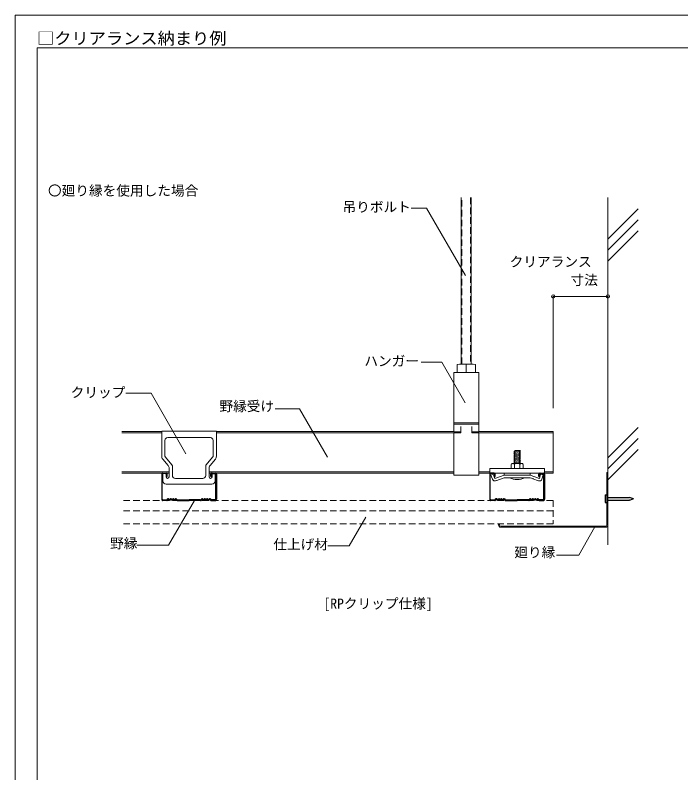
# Model space of a CAD drawing. Units: millimetres on the paper, with parts at other scales. Extents: x -195 to 195, y -140 to 138.
# Drawn here: x -195 to -73.2, y -1.1 to 137.5 of the extents above; entities that cross this region are included whole.
import ezdxf
from ezdxf.enums import TextEntityAlignment as Align

# ---------------------------------------------------------------- set-up
doc = ezdxf.new("R2010")
doc.units = ezdxf.units.MM
doc.header["$PDMODE"] = 32
doc.header["$PDSIZE"] = 0.6
doc.linetypes.add('DASHED1', pattern=[1.8, 1.2, -0.6])
for name, color, linetype, lineweight in [('3-1_吊り材', 7, 'Continuous', 18), ('3-2_野縁受け', 3, 'Continuous', 18), ('3-3_野縁', 2, 'Continuous', 25), ('3-5_寸法', 4, 'Continuous', 9), ('3-6_文字', 7, 'Continuous', 18), ('3-8_隠線', 4, 'DASHED1', 9), ('3-9_躯体他', 4, 'Continuous', 9), ('3-A_クリップ', 7, 'Continuous', 18), ('3-B_補強金具・金具・その他', 3, 'Continuous', 18), ('3-C_ビス・アンカーボルト・強調図形', 2, 'Continuous', 25), ('3-D_パネル', 4, 'DASHED1', 9), ('F-3_野縁', 7, 'Continuous', 18)]:
    doc.layers.add(name, color=color, linetype=linetype, lineweight=lineweight)
doc.layers.add('F-6_文字', color=7, linetype='Continuous')
doc.styles.add('ＭＳ ゴシック', font='')
doc.styles.get('ＭＳ ゴシック').set_extended_font_data('MS Gothic')

msp = doc.modelspace()

# ---------------------------------------------------------------- linework, layer by layer
at = {"layer": '3-1_吊り材'}
for p, q in [((-113.398, 73.681), (-113.398, 104.125)), ((-111.598, 104.125), (-111.598, 73.681)), ((-114.179, 73.601), (-114.179, 72.141)), ((-111.658, 73.681), (-113.339, 73.681)), ((-112.498, 73.601), (-112.498, 72.141)), ((-110.818, 73.601), (-110.818, 72.141)), ((-114.798, 72.141), (-110.198, 72.141)), ((-114.798, 62.922), (-114.798, 72.141)), ((-110.198, 72.141), (-110.198, 62.922)), ((-114.798, 62.696), (-114.798, 62.922)), ((-114.798, 62.922), (-110.198, 62.922)), ((-114.798, 62.696), (-114.798, 61.313)), ((-110.198, 62.696), (-114.798, 62.696)), ((-110.198, 62.922), (-110.198, 62.696)), ((-110.198, 61.313), (-110.198, 62.696)), ((-114.798, 61.313), (-113.498, 61.313)), ((-114.798, 61.134), (-114.798, 53.341)), ((-113.498, 61.134), (-114.798, 61.134)), ((-113.498, 62.251), (-113.498, 61.134)), ((-111.498, 61.134), (-111.498, 62.251)), ((-111.498, 61.313), (-110.198, 61.313)), ((-110.198, 61.134), (-111.498, 61.134)), ((-110.198, 53.341), (-110.198, 61.134)), ((-114.798, 53.341), (-110.198, 53.341))]:
    msp.add_line(p, q, dxfattribs=at)
for centre in [(-113.339, 69.231), (-111.658, 69.231)]:
    msp.add_arc(centre, 4.45, 79.1199, 100.88008, dxfattribs=at)
at = {"layer": '3-2_野縁受け'}
for p, q in [((-175.477, 61.341), (-168.195, 61.341)), ((-175.477, 61.101), (-168.195, 61.101)), ((-158.195, 61.341), (-114.798, 61.341)), ((-158.195, 61.101), (-114.798, 61.101)), ((-110.198, 61.341), (-96.598, 61.341)), ((-110.198, 61.101), (-96.598, 61.101)), ((-96.598, 61.341), (-96.598, 53.741)), ((-175.477, 53.981), (-166.845, 53.981)), ((-175.477, 53.741), (-166.845, 53.741)), ((-159.545, 53.981), (-114.798, 53.981)), ((-159.545, 53.741), (-114.798, 53.741)), ((-110.198, 53.981), (-108.188, 53.981)), ((-110.198, 53.741), (-108.188, 53.741)), ((-98.188, 53.981), (-96.598, 53.981)), ((-98.188, 53.741), (-96.598, 53.741))]:
    msp.add_line(p, q, dxfattribs=at)
at = {"layer": '3-3_野縁'}
for p, q in [((-168.195, 53.541), (-168.194, 48.95)), ((-168.094, 48.945), (-168.095, 53.541)), ((-167.995, 53.741), (-167.395, 53.741)), ((-167.395, 53.641), (-167.995, 53.641)), ((-167.295, 53.141), (-167.295, 53.541)), ((-167.295, 53.141), (-167.195, 53.141)), ((-167.195, 53.141), (-167.195, 53.541)), ((-159.094, 53.141), (-159.094, 53.541)), ((-158.994, 53.741), (-158.394, 53.741)), ((-158.994, 53.641), (-158.394, 53.641)), ((-158.294, 48.945), (-158.294, 53.541)), ((-158.194, 53.541), (-158.194, 48.95)), ((-108.195, 53.541), (-108.194, 48.95)), ((-108.094, 48.945), (-108.095, 53.541)), ((-107.395, 53.741), (-107.995, 53.741)), ((-107.395, 53.641), (-107.995, 53.641)), ((-107.295, 53.141), (-107.295, 53.541)), ((-107.295, 53.141), (-107.195, 53.141)), ((-107.195, 53.141), (-107.195, 53.541)), ((-99.194, 53.141), (-99.194, 53.541)), ((-99.094, 53.141), (-99.194, 53.141)), ((-99.094, 53.141), (-99.094, 53.541)), ((-98.994, 53.741), (-98.394, 53.741)), ((-98.994, 53.641), (-98.394, 53.641)), ((-98.294, 48.945), (-98.294, 53.541)), ((-98.194, 53.541), (-98.194, 48.95)), ((-167.995, 48.841), (-167.277, 48.841)), ((-167.995, 48.841), (-167.277, 48.841)), ((-167.277, 48.741), (-167.995, 48.741)), ((-167.277, 48.741), (-167.995, 48.741)), ((-167.207, 48.87), (-167.065, 49.012)), ((-167.065, 49.012), (-167.207, 48.87)), ((-166.995, 48.941), (-167.136, 48.8)), ((-166.995, 48.941), (-167.136, 48.8)), ((-165.595, 48.941), (-165.453, 48.8)), ((-165.524, 49.012), (-165.382, 48.87)), ((-165.312, 48.841), (-163.194, 48.841)), ((-165.312, 48.741), (-163.194, 48.741)), ((-161.077, 48.841), (-163.194, 48.841)), ((-161.077, 48.741), (-163.194, 48.741)), ((-160.865, 49.012), (-161.006, 48.87)), ((-160.794, 48.941), (-160.936, 48.8)), ((-159.394, 48.941), (-159.253, 48.8)), ((-159.394, 48.941), (-159.253, 48.8)), ((-159.182, 48.87), (-159.324, 49.012)), ((-159.324, 49.012), (-159.182, 48.87)), ((-158.394, 48.841), (-159.111, 48.841)), ((-158.394, 48.841), (-159.111, 48.841)), ((-159.111, 48.741), (-158.394, 48.741)), ((-159.111, 48.741), (-158.394, 48.741)), ((-107.995, 48.841), (-107.277, 48.841)), ((-107.995, 48.841), (-107.277, 48.841)), ((-107.277, 48.741), (-107.995, 48.741)), ((-107.277, 48.741), (-107.995, 48.741)), ((-107.207, 48.87), (-107.065, 49.012)), ((-107.065, 49.012), (-107.207, 48.87)), ((-106.995, 48.941), (-107.136, 48.8)), ((-106.995, 48.941), (-107.136, 48.8)), ((-105.595, 48.941), (-105.453, 48.8)), ((-105.524, 49.012), (-105.382, 48.87)), ((-105.312, 48.841), (-103.194, 48.841)), ((-105.312, 48.741), (-103.194, 48.741)), ((-101.077, 48.841), (-103.194, 48.841)), ((-101.077, 48.741), (-103.194, 48.741)), ((-100.865, 49.012), (-101.006, 48.87)), ((-100.794, 48.941), (-100.936, 48.8)), ((-99.394, 48.941), (-99.253, 48.8)), ((-99.394, 48.941), (-99.253, 48.8)), ((-99.182, 48.87), (-99.324, 49.012)), ((-99.324, 49.012), (-99.182, 48.87)), ((-98.394, 48.841), (-99.111, 48.841)), ((-98.394, 48.841), (-99.111, 48.841)), ((-99.111, 48.741), (-98.394, 48.741)), ((-99.111, 48.741), (-98.394, 48.741))]:
    msp.add_line(p, q, dxfattribs=at)
msp.add_lwpolyline([(-159.094, 53.141), (-159.194, 53.141), (-159.194, 53.541)], dxfattribs=at)
for centre, radius, start, end in [((-167.995, 53.541), 0.2, 90.00299, 180.00299), ((-167.995, 53.541), 0.1, 90.00299, 180.00299), ((-167.395, 53.541), 0.2, 0.00299, 90.00299), ((-167.395, 53.541), 0.1, 0.00299, 90.00299), ((-158.994, 53.541), 0.2, 89.99699, 179.99699), ((-158.994, 53.541), 0.1, 89.99699, 179.99699), ((-158.394, 53.541), 0.2, 359.99699, 89.99699), ((-158.394, 53.541), 0.1, 359.99699, 89.99699), ((-107.995, 53.541), 0.2, 90.00299, 180.00299), ((-107.995, 53.541), 0.1, 90.00299, 180.00299), ((-107.395, 53.541), 0.2, 0.00299, 90.00299), ((-107.395, 53.541), 0.1, 0.00299, 90.00299), ((-98.994, 53.541), 0.2, 89.99699, 179.99699), ((-98.994, 53.541), 0.1, 89.99699, 179.99699), ((-98.394, 53.541), 0.2, 359.99699, 89.99699), ((-98.394, 53.541), 0.1, 359.99699, 89.99699), ((-167.995, 48.941), 0.2, 177.476, 270), ((-167.995, 48.941), 0.2, 177.476, 270), ((-167.995, 48.941), 0.1, 177.476, 270), ((-167.995, 48.941), 0.1, 177.476, 270), ((-167.277, 48.941), 0.1, 269.99998, 314.99998), ((-167.277, 48.941), 0.1, 270, 314.99998), ((-167.277, 48.941), 0.2, 270, 315), ((-167.277, 48.941), 0.2, 270, 314.99998), ((-166.995, 48.941), 0.1, 46.39717, 135), ((-166.745, 49.204), 0.362, 226.39717, 313.60281), ((-166.745, 49.204), 0.263, 226.39717, 313.60281), ((-166.495, 48.941), 0.1, 36.86989, 133.60281), ((-166.295, 49.091), 0.25, 216.86989, 323.1301), ((-166.295, 49.091), 0.15, 216.86989, 323.1301), ((-166.095, 48.941), 0.1, 36.86989, 143.1301), ((-166.095, 48.941), 0.1, 46.39717, 143.1301), ((-165.845, 49.204), 0.362, 226.39717, 313.60281), ((-165.845, 49.204), 0.263, 226.39717, 313.60281), ((-165.595, 48.941), 0.1, 44.99998, 133.60281), ((-165.312, 48.941), 0.2, 225, 270), ((-165.312, 48.941), 0.1, 225, 270), ((-161.077, 48.941), 0.1, 270, 315), ((-161.077, 48.941), 0.2, 270, 315), ((-160.794, 48.941), 0.1, 46.39719, 135.00002), ((-160.544, 49.204), 0.362, 226.39719, 313.60283), ((-160.544, 49.204), 0.263, 226.39719, 313.60283), ((-160.294, 48.941), 0.1, 36.8699, 143.13011), ((-160.294, 48.941), 0.1, 36.8699, 133.60283), ((-160.094, 49.091), 0.25, 216.8699, 323.13011), ((-160.094, 49.091), 0.15, 216.8699, 323.13011), ((-159.894, 48.941), 0.1, 46.39719, 143.13011), ((-159.644, 49.204), 0.362, 226.39719, 313.60283), ((-159.644, 49.204), 0.263, 226.39719, 313.60283), ((-159.394, 48.941), 0.1, 45, 133.60283), ((-159.111, 48.941), 0.2, 225, 270), ((-159.111, 48.941), 0.2, 225.00002, 270), ((-159.111, 48.941), 0.1, 225, 270), ((-159.111, 48.941), 0.1, 225.00002, 270), ((-158.394, 48.941), 0.2, 270, 2.524), ((-158.394, 48.941), 0.2, 269.99997, 2.524), ((-158.394, 48.941), 0.1, 270, 2.524), ((-158.394, 48.941), 0.1, 269.99997, 2.524), ((-107.995, 48.941), 0.2, 177.476, 270), ((-107.995, 48.941), 0.2, 177.476, 270), ((-107.995, 48.941), 0.1, 177.476, 270), ((-107.995, 48.941), 0.1, 177.476, 270), ((-107.277, 48.941), 0.1, 269.99998, 314.99998), ((-107.277, 48.941), 0.1, 270, 314.99998), ((-107.277, 48.941), 0.2, 270, 315), ((-107.277, 48.941), 0.2, 270, 314.99998), ((-106.995, 48.941), 0.1, 46.39717, 135), ((-106.745, 49.204), 0.362, 226.39717, 313.60281), ((-106.745, 49.204), 0.263, 226.39717, 313.60281), ((-106.495, 48.941), 0.1, 36.86989, 133.60281), ((-106.295, 49.091), 0.25, 216.86989, 323.1301), ((-106.295, 49.091), 0.15, 216.86989, 323.1301), ((-106.095, 48.941), 0.1, 36.86989, 143.1301), ((-106.095, 48.941), 0.1, 46.39717, 143.1301), ((-105.845, 49.204), 0.362, 226.39717, 313.60281), ((-105.845, 49.204), 0.263, 226.39717, 313.60281), ((-105.595, 48.941), 0.1, 44.99998, 133.60281), ((-105.312, 48.941), 0.2, 225, 270), ((-105.312, 48.941), 0.1, 225, 270), ((-101.077, 48.941), 0.1, 270, 315), ((-101.077, 48.941), 0.2, 270, 315), ((-100.794, 48.941), 0.1, 46.39719, 135.00002), ((-100.544, 49.204), 0.362, 226.39719, 313.60283), ((-100.544, 49.204), 0.263, 226.39719, 313.60283), ((-100.294, 48.941), 0.1, 36.8699, 143.13011), ((-100.294, 48.941), 0.1, 36.8699, 133.60283), ((-100.094, 49.091), 0.25, 216.8699, 323.13011), ((-100.094, 49.091), 0.15, 216.8699, 323.13011), ((-99.894, 48.941), 0.1, 46.39719, 143.13011), ((-99.644, 49.204), 0.362, 226.39719, 313.60283), ((-99.644, 49.204), 0.263, 226.39719, 313.60283), ((-99.394, 48.941), 0.1, 45, 133.60283), ((-99.111, 48.941), 0.2, 225, 270), ((-99.111, 48.941), 0.2, 225.00002, 270), ((-99.111, 48.941), 0.1, 225, 270), ((-99.111, 48.941), 0.1, 225.00002, 270), ((-98.394, 48.941), 0.2, 270, 2.524), ((-98.394, 48.941), 0.2, 269.99997, 2.524), ((-98.394, 48.941), 0.1, 270, 2.524), ((-98.394, 48.941), 0.1, 269.99997, 2.524)]:
    msp.add_arc(centre, radius, start, end, dxfattribs=at)
at = {"layer": '3-5_寸法'}
for q in [(-96.598, 65.606), (-86.598, 86.048)]:
    msp.add_line((-96.598, 86.048), q, dxfattribs=at)
at = {"layer": '3-5_寸法', "color": 7}
for p in [(-96.598, 86.048), (-86.598, 86.048)]:
    msp.add_point(p, dxfattribs=at)
at = {"layer": '3-6_文字'}
for p, q in [((-120.739, 74.012), (-116.994, 74.012)), ((-112.707, 66.586), (-116.994, 74.012)), ((-174.775, 68.355), (-170.152, 68.355)), ((-170.164, 68.355), (-173.01, 68.355)), ((-163.761, 57.285), (-170.152, 68.355)), ((-162.226, 48.753), (-166.948, 40.575)), ((-133.889, 40.434), (-130.848, 45.7)), ((-172.722, 40.575), (-166.948, 40.575)), ((-133.889, 40.434), (-137.836, 40.434))]:
    msp.add_line(p, q, dxfattribs=at)
for points in [[(-122.584, 102.225), (-119.764, 102.225), (-112.634, 89.875)], [(-147.454, 65.494), (-142.984, 65.494), (-137.865, 56.627)], [(-88.96, 43.881), (-91.937, 38.726), (-95.978, 38.726)]]:
    msp.add_lwpolyline(points, dxfattribs=at)
at = {"layer": '3-8_隠線'}
for p, q in [((-113.286, 73.681), (-113.286, 104.125)), ((-111.711, 104.125), (-111.711, 73.681))]:
    msp.add_line(p, q, dxfattribs=at)
at = {"layer": '3-9_躯体他'}
for p, q in [((-86.598, 104.125), (-86.598, 40.634)), ((-86.598, 96.528), (-81.047, 102.08)), ((-86.598, 94.528), (-81.047, 100.08)), ((-86.598, 92.528), (-81.047, 98.08)), ((-86.598, 56.528), (-81.047, 62.08)), ((-86.598, 54.528), (-81.047, 60.08)), ((-86.598, 52.528), (-81.047, 58.08))]:
    msp.add_line(p, q, dxfattribs=at)
at = {"layer": '3-A_クリップ'}
for p, q in [((-158.195, 61.421), (-168.195, 61.421)), ((-168.195, 56.814), (-168.195, 61.421)), ((-158.195, 56.814), (-158.195, 61.421)), ((-167.595, 56.814), (-167.595, 59.721)), ((-167.095, 60.221), (-159.295, 60.221)), ((-158.795, 56.814), (-158.795, 59.721)), ((-102.588, 57.668), (-103.788, 57.499)), ((-103.788, 57.499), (-103.638, 57.42)), ((-102.588, 57.468), (-103.788, 57.299)), ((-103.788, 57.299), (-103.638, 57.22)), ((-102.588, 57.268), (-103.788, 57.099)), ((-103.788, 57.099), (-103.638, 57.02)), ((-102.588, 57.068), (-103.788, 56.899)), ((-103.788, 56.899), (-103.638, 56.82)), ((-102.588, 56.868), (-103.788, 56.699)), ((-103.638, 57.899), (-102.738, 57.899)), ((-103.638, 55.497), (-103.638, 57.899)), ((-102.588, 57.868), (-102.738, 57.899)), ((-102.738, 55.497), (-102.738, 57.893)), ((-102.588, 57.668), (-102.738, 57.747)), ((-102.588, 57.468), (-102.738, 57.547)), ((-102.588, 57.268), (-102.738, 57.347)), ((-102.588, 57.068), (-102.738, 57.147)), ((-102.588, 56.868), (-102.738, 56.947)), ((-167.033, 55.145), (-168.006, 56.298)), ((-166.292, 55.196), (-167.547, 56.685)), ((-160.097, 55.196), (-158.842, 56.685)), ((-159.356, 55.145), (-158.383, 56.298)), ((-104.155, 55.464), (-104.249, 55.417)), ((-104.155, 55.464), (-104.249, 55.417)), ((-104.088, 55.497), (-102.288, 55.497)), ((-104.017, 55.479), (-103.688, 55.397)), ((-104.017, 55.479), (-103.688, 55.397)), ((-103.788, 56.699), (-103.638, 56.62)), ((-102.588, 56.668), (-103.788, 56.499)), ((-103.788, 56.499), (-103.638, 56.42)), ((-102.588, 56.468), (-103.788, 56.299)), ((-103.788, 56.299), (-103.638, 56.22)), ((-102.588, 56.268), (-103.788, 56.099)), ((-103.788, 56.099), (-103.638, 56.02)), ((-102.588, 56.068), (-103.788, 55.899)), ((-103.788, 55.899), (-103.638, 55.82)), ((-102.588, 55.868), (-103.788, 55.699)), ((-103.788, 55.699), (-103.638, 55.62)), ((-103.788, 55.699), (-103.638, 55.62)), ((-102.588, 55.668), (-103.788, 55.499)), ((-102.588, 55.668), (-103.788, 55.499)), ((-102.588, 56.668), (-102.738, 56.747)), ((-102.588, 56.468), (-102.738, 56.547)), ((-102.588, 56.268), (-102.738, 56.347)), ((-102.588, 56.068), (-102.738, 56.147)), ((-102.588, 55.868), (-102.738, 55.947)), ((-102.588, 55.668), (-102.738, 55.747)), ((-102.588, 55.668), (-102.738, 55.747)), ((-102.644, 55.497), (-102.738, 55.547)), ((-102.644, 55.497), (-102.738, 55.547)), ((-102.359, 55.48), (-102.688, 55.398)), ((-102.359, 55.48), (-102.688, 55.398)), ((-102.223, 55.465), (-102.13, 55.419)), ((-102.223, 55.465), (-102.13, 55.419)), ((-166.845, 54.629), (-166.845, 53.641)), ((-166.245, 55.067), (-166.245, 53.311)), ((-160.145, 55.067), (-160.145, 53.311)), ((-159.545, 54.629), (-159.545, 53.641)), ((-108.188, 54.597), (-108.188, 53.737)), ((-108.188, 54.597), (-98.188, 54.597)), ((-104.288, 55.297), (-104.288, 54.597)), ((-104.288, 54.597), (-102.088, 54.597)), ((-103.688, 55.397), (-103.688, 55.394)), ((-103.688, 55.394), (-103.688, 54.597)), ((-102.744, 55.419), (-102.688, 55.398)), ((-102.744, 55.419), (-102.688, 55.398)), ((-102.688, 55.398), (-102.688, 54.597)), ((-102.088, 55.297), (-102.088, 54.597)), ((-98.188, 53.737), (-98.188, 54.597)), ((-167.395, 53.741), (-167.995, 53.741)), ((-167.605, 53.641), (-167.985, 53.641)), ((-167.985, 52.321), (-167.985, 53.641)), ((-167.405, 53.441), (-167.405, 53.041)), ((-166.845, 53.041), (-166.845, 53.641)), ((-166.245, 53.741), (-166.245, 53.311)), ((-165.695, 52.761), (-160.695, 52.761)), ((-160.145, 53.741), (-160.145, 53.311)), ((-159.545, 53.041), (-159.545, 53.641)), ((-158.994, 53.741), (-158.394, 53.741)), ((-158.985, 53.441), (-158.985, 53.041)), ((-158.785, 53.641), (-158.405, 53.641)), ((-158.405, 52.321), (-158.405, 53.641)), ((-108.188, 53.737), (-98.188, 53.737)), ((-107.547, 53.539), (-107.979, 53.382)), ((-107.547, 53.539), (-107.979, 53.382)), ((-107.699, 52.613), (-107.979, 53.382)), ((-107.74, 52.725), (-107.979, 53.382)), ((-107.26, 52.75), (-107.547, 53.539)), ((-107.26, 52.75), (-107.547, 53.539)), ((-105.587, 53.359), (-107.26, 52.75)), ((-107.106, 52.339), (-105.567, 52.899)), ((-105.587, 53.737), (-105.587, 53.359)), ((-105.587, 53.359), (-103.188, 53.359)), ((-105.431, 52.899), (-105.567, 52.899)), ((-103.188, 52.899), (-105.431, 52.899)), ((-101.788, 52.899), (-104.588, 52.899)), ((-100.79, 53.359), (-103.188, 53.359)), ((-100.79, 53.359), (-103.188, 53.359)), ((-100.79, 53.359), (-103.188, 53.359)), ((-103.188, 52.899), (-100.946, 52.899)), ((-103.188, 52.899), (-101.242, 52.899)), ((-103.188, 52.899), (-101.36, 52.899)), ((-101.291, 52.899), (-100.946, 52.899)), ((-101.193, 52.899), (-100.81, 52.899)), ((-100.161, 52.663), (-100.81, 52.899)), ((-100.79, 53.359), (-99.31, 52.82)), ((-100.787, 53.737), (-100.787, 53.359)), ((-99.271, 52.339), (-100.31, 52.717)), ((-99.368, 52.842), (-99.117, 52.75)), ((-99.117, 52.75), (-98.9, 53.561)), ((-98.9, 53.561), (-98.456, 53.442)), ((-98.667, 52.652), (-98.456, 53.442)), ((-167.385, 51.721), (-159.005, 51.721))]:
    msp.add_line(p, q, dxfattribs=at)
msp.add_lwpolyline([(-102.588, 57.868), (-103.788, 57.699), (-103.638, 57.62)], dxfattribs=at)
for centre, radius, start, end in [((-167.095, 59.721), 0.5, 90, 180), ((-159.295, 59.721), 0.5, 0, 90), ((-167.395, 56.814), 0.8, 180, 220.15601), ((-167.395, 56.814), 0.2, 180, 220.15601), ((-158.995, 56.814), 0.2, 319.84401, 0), ((-158.995, 56.814), 0.8, 319.84401, 0), ((-104.088, 55.297), 0.2, 90, 180), ((-104.065, 55.285), 0.2, 75.942, 116.60205), ((-104.065, 55.285), 0.2, 75.942, 116.60205), ((-103.188, 54.197), 1.3, 70.01814, 112.61984), ((-103.188, 54.197), 1.3, 70.01814, 112.61984), ((-102.311, 55.285), 0.2, 63.73468, 103.86021), ((-102.311, 55.285), 0.2, 63.73468, 103.86021), ((-102.288, 55.297), 0.2, 0, 90), ((-167.645, 54.629), 0.8, 0, 40.15601), ((-166.445, 55.067), 0.2, 0, 40.15601), ((-159.945, 55.067), 0.2, 139.84401, 180), ((-158.745, 54.629), 0.8, 139.84401, 180), ((-167.605, 53.441), 0.2, 0, 90), ((-167.125, 53.041), 0.28, 180, 0), ((-165.695, 53.311), 0.55, 180, 270), ((-160.695, 53.311), 0.55, 270, 0), ((-159.265, 53.041), 0.28, 180, 0), ((-158.785, 53.441), 0.2, 90, 180), ((-103.188, 55.699), 3.131, 243.43494, 296.56505), ((-167.385, 52.321), 0.6, 180, 270), ((-159.005, 52.321), 0.6, 270, 0), ((-107.267, 52.77), 0.46, 199.99997, 299.99998), ((-99.112, 52.771), 0.46, 245, 345)]:
    msp.add_arc(centre, radius, start, end, dxfattribs=at)
at = {"layer": '3-B_補強金具・金具・その他'}
for p, q in [((-86.798, 44.241), (-86.798, 53.841)), ((-106.398, 44.441), (-106.598, 44.441)), ((-106.598, 44.241), (-106.598, 44.441)), ((-106.398, 44.241), (-106.398, 44.441)), ((-86.998, 44.041), (-106.198, 44.041)), ((-86.998, 43.841), (-106.198, 43.841))]:
    msp.add_line(p, q, dxfattribs=at)
msp.add_lwpolyline([(-86.598, 44.241), (-86.598, 53.841), (-86.798, 53.841)], dxfattribs=at)
for centre, radius, start, end in [((-106.198, 44.241), 0.4, 180, 270), ((-106.198, 44.241), 0.2, 180, 270), ((-86.998, 44.241), 0.2, 270, 0), ((-86.998, 44.241), 0.4, 270, 0)]:
    msp.add_arc(centre, radius, start, end, dxfattribs=at)
at = {"layer": '3-C_ビス・アンカーボルト・強調図形'}
for p, q in [((-87.098, 49.736), (-87.098, 48.336)), ((-87.098, 49.736), (-86.798, 49.736)), ((-86.798, 49.736), (-86.798, 48.336)), ((-86.598, 49.296), (-82.611, 49.296)), ((-86.598, 48.776), (-82.611, 48.776)), ((-81.888, 49.036), (-82.611, 49.296)), ((-87.098, 48.336), (-86.798, 48.336))]:
    msp.add_line(p, q, dxfattribs=at)
msp.add_lwpolyline([(-81.888, 49.036), (-82.522, 48.808), (-82.611, 48.776)], dxfattribs=at)
for centre, start, end in [((-86.214, 49.736), 180, 228.88791), ((-86.214, 48.336), 131.11208, 180)]:
    msp.add_arc(centre, 0.584, start, end, dxfattribs=at)
at = {"layer": '3-D_パネル'}
for p, q in [((-96.598, 48.741), (-175.477, 48.741)), ((-96.598, 48.741), (-96.598, 44.441)), ((-96.598, 46.841), (-175.477, 46.841)), ((-96.598, 44.441), (-175.477, 44.441))]:
    msp.add_line(p, q, dxfattribs=at)
at = {"layer": 'F-3_野縁', "color": 3}
for q in [(47, 131.5), (-191, -117.5)]:
    msp.add_line((-191, 131.5), q, dxfattribs=at)
for points in [[(-195, 137.5), (-195, -137.5), (195, -137.5)], [(-195, 137.5), (195, 137.5), (195, -137.5)]]:
    msp.add_lwpolyline(points, dxfattribs=at)

# ---------------------------------------------------------------- texts
at = {"layer": '3-5_寸法', "style": 'ＭＳ ゴシック'}
for s, p in [('クリアランス', (-104.56, 90.935)), ('寸法', (-93.429, 87.584))]:
    msp.add_text(s, height=1.833, dxfattribs=at).set_placement(p, align=Align.BOTTOM_LEFT)
at = {"layer": '3-6_文字', "style": 'ＭＳ ゴシック'}
for s, p in [('〇廻り縁を使用した場合', (-189, 103.94)), ('吊りボルト', (-135.127, 100.95)), ('ハンガー', (-131.137, 72.772)), ('クリップ', (-184.846, 67.036)), ('野縁受け', (-157.637, 64.515)), ('野縁', (-177.642, 39.433)), ('仕上げ材', (-147.785, 39.235)), ('廻り縁', (-103.716, 37.783)), ('[RPクリップ仕様]', (-138.625, 28.415))]:
    msp.add_text(s, height=1.833, dxfattribs=at).set_placement(p, align=Align.BOTTOM_LEFT)
at = {"layer": 'F-6_文字', "style": 'ＭＳ ゴシック', "width": 1.05}
msp.add_text('□クリアランス納まり例', height=2.199, dxfattribs=at).set_placement((-191, 131.5), align=Align.BOTTOM_LEFT)

doc.saveas('drawing.dxf')
